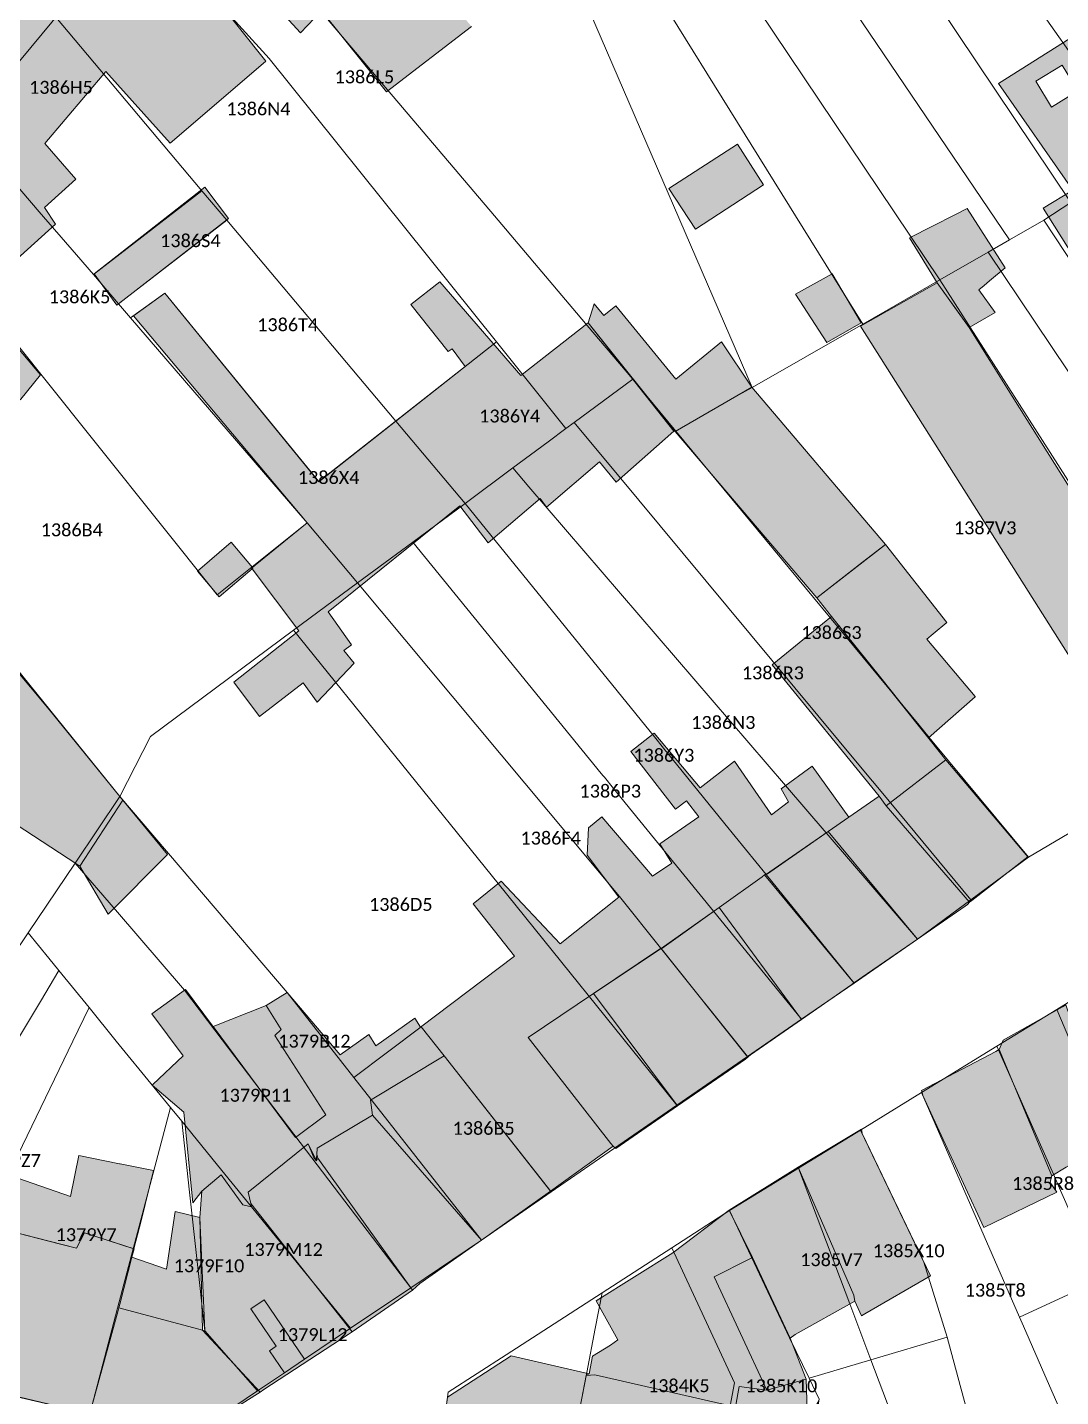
# Model space of a CAD drawing. Header units: metres. Extents: x 113120 to 240396, y 120329 to 242116.
# Drawn here: x 116475.5 to 116539.4, y 121766.1 to 121850.8 of the extents above; entities that cross this region are included whole.
import ezdxf

# ---------------------------------------------------------------- set-up
doc = ezdxf.new("R2010")
doc.units = ezdxf.units.M
doc.header["$LTSCALE"] = 3
for name, color, linetype, lineweight in [('Bpn_CaPa', 78, 'Continuous', 0), ('Bpn_ReBu', 4, 'Continuous', 0), ('Bpt_CaNu', 7, 'Continuous', 0), ('Hachure bâtiment', 11, 'Continuous', 0)]:
    doc.layers.add(name, color=color, linetype=linetype, lineweight=lineweight)
doc.styles.add('Legend', font='')
doc.styles.get('Legend').set_extended_font_data('Calibri')

msp = doc.modelspace()

# ---------------------------------------------------------------- hatches: boundary and pattern name
at = {"layer": 'Hachure bâtiment'}
h = msp.add_hatch(color=256, dxfattribs=at)
h.dxf.hatch_style = 1
h.paths.add_polyline_path([(116497.65, 121861.018), (116495.717, 121859.468), (116502.967, 121850.851), (116497.711, 121846.815), (116493.7, 121851.818), (116492.4, 121850.451), (116486.75, 121856.618), (116485.367, 121854.851), (116490.25, 121848.701), (116490.08, 121848.555), (116484.344, 121843.639), (116480.367, 121848.068), (116476.6, 121843.618), (116478.517, 121841.418), (116476.567, 121839.651), (116477.26, 121838.632), (116474.65, 121836.268), (116469.535, 121842.476), (116471.698, 121844.722), (116477.715, 121851.965), (116477.766, 121852.432), (116482.524, 121857.613), (116482.712, 121857.817), (116485.894, 121862.006), (116486.089, 121862.262), (116486.915, 121863.079), (116489.017, 121860.751), (116487.267, 121859.368), (116490.317, 121855.618), (116494.5, 121858.568), (116492.867, 121860.601), (116495.9, 121863.118)])
h = msp.add_hatch(color=256, dxfattribs=at)
h.dxf.hatch_style = 1
h.paths.add_polyline_path([(116477.766, 121852.432), (116477.715, 121851.965), (116471.698, 121844.722), (116464.836, 121851.446), (116471.084, 121858.544), (116471.469, 121858.566)])
h = msp.add_hatch(color=256, dxfattribs=at)
h.dxf.hatch_style = 1
h.paths.add_polyline_path([(116540.45, 121846.868), (116538.817, 121845.868), (116537.85, 121847.468), (116539.467, 121848.468)], flags=16)
h.paths.add_polyline_path([(116540.143, 121840.721), (116535.533, 121847.333), (116539.946, 121850.103), (116544.004, 121842.939), (116542.089, 121841.695)])
h = msp.add_hatch(color=256, dxfattribs=at)
h.dxf.hatch_style = 1
h.paths.add_polyline_path([(116521.017, 121841.068), (116516.8, 121838.318), (116515.167, 121840.834), (116519.4, 121843.568)])
h = msp.add_hatch(color=256, dxfattribs=at)
h.dxf.hatch_style = 1
h.paths.add_polyline_path([(116542.089, 121841.695), (116543.916, 121838.968), (116540.149, 121836.673), (116538.304, 121839.612), (116540.143, 121840.721)])
h = msp.add_hatch(color=256, dxfattribs=at)
h.dxf.hatch_style = 1
h.paths.add_polyline_path([(116487.95, 121838.968), (116481.05, 121833.618), (116479.633, 121835.544), (116486.475, 121840.91)])
h = msp.add_hatch(color=256, dxfattribs=at)
h.dxf.hatch_style = 1
h.paths.add_polyline_path([(116530.046, 121837.789), (116531.458, 121838.504), (116532.833, 121839.202), (116533.606, 121839.594), (116535.96, 121835.929), (116534.972, 121835.112), (116534.646, 121834.842), (116534.32, 121834.573), (116535.339, 121833.173), (116533.728, 121832.238), (116532.9, 121833.399), (116531.754, 121835.007)])
h = msp.add_hatch(color=256, dxfattribs=at)
h.dxf.hatch_style = 1
h.paths.add_polyline_path([(116467.484, 121832.287), (116470.419, 121836.317), (116476.317, 121829.301), (116475.1, 121827.801), (116474.65, 121827.451), (116474.2, 121827.118), (116473.717, 121826.918), (116473.267, 121826.918), (116472.8, 121827.018), (116472.4, 121827.218), (116472.2, 121827.401), (116472.017, 121827.601), (116471.85, 121827.801), (116469.717, 121830.501), (116469.067, 121830.151)])
h = msp.add_hatch(color=256, dxfattribs=at)
h.dxf.hatch_style = 1
h.paths.add_polyline_path([(116527.042, 121832.518), (116524.925, 121831.309), (116523, 121834.301), (116525.267, 121835.551)])
h = msp.add_hatch(color=256, dxfattribs=at)
h.dxf.hatch_style = 1
h.paths.add_polyline_path([(116501.016, 121835.061), (116506.017, 121829.268), (116510.184, 121832.525), (116515.475, 121825.826), (116511.9, 121822.668), (116510.867, 121823.918), (116507.6, 121821.118), (116507.2, 121821.651), (116504, 121818.918), (116502.25, 121821.201), (116494.1, 121814.651), (116495.55, 121812.618), (116495.067, 121812.268), (116495.717, 121811.468), (116493.417, 121809.068), (116492.55, 121810.251), (116489.85, 121808.168), (116488.267, 121810.301), (116492.3, 121813.468), (116489.404, 121817.311), (116489.375, 121817.349), (116489.42, 121817.386), (116489.594, 121817.53), (116492.8, 121820.151), (116482.067, 121832.951), (116484.017, 121834.351), (116493.517, 121822.701), (116502.567, 121829.818), (116501.767, 121830.918), (116501.517, 121830.751), (116499.217, 121833.651)])
h = msp.add_hatch(color=256, dxfattribs=at)
h.dxf.hatch_style = 1
h.paths.add_polyline_path([(116531.754, 121835.007), (116533.728, 121832.238), (116536.39, 121827.992), (116540.713, 121821.096), (116541.26, 121820.623), (116542.27, 121819.75), (116543.59, 121817.811), (116544.898, 121815.655), (116550.101, 121807.246), (116550.103, 121807.243), (116544.794, 121804.198), (116526.999, 121832.325)])
h = msp.add_hatch(color=256, dxfattribs=at)
h.dxf.hatch_style = 1
h.paths.add_polyline_path([(116515.55, 121825.801), (116510.184, 121832.525), (116510.556, 121833.689), (116511.135, 121832.978), (116511.879, 121833.584), (116515.588, 121829.037), (116518.413, 121831.342), (116520.3, 121828.551)])
h = msp.add_hatch(color=256, dxfattribs=at)
h.dxf.hatch_style = 1
h.paths.add_polyline_path([(116528.55, 121818.818), (116524.3, 121815.518), (116515.55, 121825.801), (116520.3, 121828.551)])
h = msp.add_hatch(color=256, dxfattribs=at)
h.dxf.hatch_style = 1
h.paths.add_polyline_path([(116489.404, 121817.311), (116487.367, 121815.568), (116486.017, 121817.168), (116488.1, 121818.968), (116489.42, 121817.386), (116489.45, 121817.351)], flags=17)
h = msp.add_hatch(color=256, dxfattribs=at)
h.dxf.hatch_style = 1
h.paths.add_polyline_path([(116527.129, 121817.714), (116528.55, 121818.818), (116532.336, 121814), (116531.504, 121813.298), (116531.108, 121812.964), (116534.09, 121809.405), (116534.092, 121809.402), (116534.09, 121809.4), (116531.204, 121806.864), (116528.256, 121810.559), (116525.22, 121814.365), (116524.3, 121815.518)])
h = msp.add_hatch(color=256, dxfattribs=at)
h.dxf.hatch_style = 1
h.paths.add_polyline_path([(116481.417, 121803.001), (116478.75, 121798.918), (116478.569, 121799.037), (116473.2, 121802.551), (116470.717, 121798.301), (116465.55, 121801.501), (116457.967, 121788.318), (116456.347, 121789.213), (116453.017, 121791.051), (116453.021, 121791.057), (116458.8, 121801.068), (116461.067, 121804.201), (116464.6, 121802.151), (116472.097, 121814.219), (116472.117, 121814.251), (116476.85, 121808.601), (116481.229, 121803.231)])
h.paths.add_polyline_path([(116458.09, 121812.093), (116456.35, 121813.051), (116454.117, 121809.868), (116458.267, 121807.501), (116460.457, 121810.725), (116463, 121814.468), (116460.65, 121815.718), (116458.167, 121812.051)], flags=16)
h = msp.add_hatch(color=256, dxfattribs=at)
h.dxf.hatch_style = 1
h.paths.add_polyline_path([(116532.29, 121805.502), (116528.589, 121802.662), (116528.169, 121803.257), (116528.165, 121803.254), (116521.55, 121811.368), (116524.1, 121813.451), (116525.219, 121814.365)])
h = msp.add_hatch(color=256, dxfattribs=at)
h.dxf.hatch_style = 1
h.paths.add_polyline_path([(116514.25, 121807.151), (116517.1, 121803.768), (116519.217, 121805.418), (116521.5, 121802.101), (116522.567, 121802.901), (116522.1, 121803.701), (116524.017, 121805.101), (116526.284, 121801.947), (116525.017, 121801.066), (116521.259, 121798.455), (116521.22, 121798.452), (116521.182, 121798.45), (116521.081, 121798.378), (116520.929, 121798.269), (116518.276, 121796.37), (116514.726, 121793.829), (116514.688, 121793.827), (116514.649, 121793.825), (116510.503, 121791.042), (116506.465, 121788.331), (116511.579, 121781.771), (116511.715, 121781.596), (116507.856, 121778.824), (116501.278, 121787.184), (116496.722, 121784.45), (116496.851, 121783.529), (116493.415, 121781.477), (116493.399, 121781.096), (116493.389, 121780.871), (116493.382, 121780.702), (116492.859, 121781.755), (116489.167, 121778.76), (116489.324, 121778.067), (116489.374, 121777.844), (116488.826, 121777.968), (116487.484, 121779.824), (116486.305, 121778.829), (116485.729, 121778.1), (116485.178, 121783.712), (116483.229, 121785.379), (116483.259, 121785.408), (116485.134, 121787.189), (116483.21, 121789.785), (116485.286, 121791.295), (116492.09, 121782.134), (116493.967, 121783.551), (116490.817, 121788.451), (116491.2, 121788.818), (116490.267, 121790.301), (116491.567, 121791.118), (116494.85, 121787.251), (116496.617, 121788.518), (116497.05, 121787.818), (116499.467, 121789.518), (116499.817, 121788.968), (116505.617, 121793.351), (116503.067, 121796.601), (116504.8, 121798.001), (116508.45, 121794.118), (116512.067, 121797.001), (116510.117, 121799.601), (116510.2, 121801.301), (116511.017, 121801.968), (116514.15, 121798.301), (116515.35, 121799.101), (116514.6, 121800.301), (116517.017, 121801.968), (116516.25, 121802.968), (116515.567, 121802.451), (116512.817, 121806.018)])
h = msp.add_hatch(color=256, dxfattribs=at)
h.dxf.hatch_style = 1
h.paths.add_polyline_path([(116537.344, 121799.491), (116533.894, 121796.803), (116533.747, 121796.689), (116528.589, 121802.662), (116532.29, 121805.502)])
h = msp.add_hatch(color=256, dxfattribs=at)
h.dxf.hatch_style = 1
h.paths.add_polyline_path([(116528.589, 121802.662), (116533.747, 121796.689), (116533.616, 121796.552), (116533.469, 121796.449), (116530.528, 121794.401), (116525.017, 121801.066), (116526.284, 121801.947), (116528.165, 121803.254), (116528.169, 121803.257)])
h = msp.add_hatch(color=256, dxfattribs=at)
h.dxf.hatch_style = 1
h.paths.add_polyline_path([(116481.417, 121803.001), (116484.169, 121799.644), (116480.496, 121795.959), (116478.75, 121798.918)])
h = msp.add_hatch(color=256, dxfattribs=at)
h.dxf.hatch_style = 1
h.paths.add_polyline_path([(116526.754, 121791.812), (116526.601, 121791.703), (116521.081, 121798.378), (116521.22, 121798.452), (116521.404, 121798.579), (116525.017, 121801.066), (116530.528, 121794.401), (116527.108, 121792.063)])
h = msp.add_hatch(color=256, dxfattribs=at)
h.dxf.hatch_style = 1
h.paths.add_polyline_path([(116526.601, 121791.703), (116526.465, 121791.609), (116523.369, 121789.446), (116518.276, 121796.37), (116520.929, 121798.269), (116521.081, 121798.378)])
h = msp.add_hatch(color=256, dxfattribs=at)
h.dxf.hatch_style = 1
h.paths.add_polyline_path([(116523.369, 121789.446), (116520.218, 121787.245), (116520.066, 121787.139), (116519.943, 121787.236), (116514.688, 121793.827), (116518.276, 121796.37)], flags=17)
h = msp.add_hatch(color=256, dxfattribs=at)
h.dxf.hatch_style = 1
h.paths.add_polyline_path([(116520.066, 121787.139), (116519.896, 121786.991), (116515.698, 121784.09), (116510.503, 121791.042), (116514.688, 121793.827), (116519.943, 121787.236)], flags=17)
h = msp.add_hatch(color=256, dxfattribs=at)
h.dxf.hatch_style = 1
h.paths.add_polyline_path([(116515.698, 121784.09), (116511.877, 121781.451), (116511.715, 121781.596), (116511.579, 121781.771), (116506.465, 121788.331), (116510.503, 121791.042)], flags=17)
h = msp.add_hatch(color=256, dxfattribs=at)
h.dxf.hatch_style = 1
h.paths.add_polyline_path([(116490.267, 121790.301), (116491.2, 121788.818), (116490.817, 121788.451), (116493.967, 121783.551), (116492.09, 121782.134), (116486.988, 121789.004)], flags=17)
h = msp.add_hatch(color=256, dxfattribs=at)
h.dxf.hatch_style = 1
h.paths.add_polyline_path([(116541.814, 121784.164), (116541.778, 121784.011), (116542.667, 121781.975), (116542.533, 121781.9), (116539.722, 121780.315), (116538.837, 121779.776), (116535.581, 121787.579), (116535.827, 121788.155), (116539.494, 121790.22), (116539.703, 121790.345)])
h = msp.add_hatch(color=256, dxfattribs=at)
h.dxf.hatch_style = 1
h.paths.add_polyline_path([(116507.856, 121778.824), (116503.575, 121775.799), (116496.851, 121783.529), (116496.722, 121784.45), (116501.278, 121787.184)])
h = msp.add_hatch(color=256, dxfattribs=at)
h.dxf.hatch_style = 1
h.paths.add_polyline_path([(116538.837, 121779.776), (116538.795, 121779.623), (116538.722, 121779.352), (116539.142, 121778.758), (116534.633, 121776.567), (116530.863, 121784.732), (116530.857, 121784.757), (116530.783, 121785.051), (116535.37, 121787.467), (116535.581, 121787.579)])
h = msp.add_hatch(color=256, dxfattribs=at)
h.dxf.hatch_style = 1
h.paths.add_polyline_path([(116503.575, 121775.799), (116499.762, 121773.104), (116499.322, 121772.692), (116493.458, 121780.868), (116493.399, 121781.096), (116493.415, 121781.477), (116496.851, 121783.529)])
h = msp.add_hatch(color=256, dxfattribs=at)
h.dxf.hatch_style = 1
h.paths.add_polyline_path([(116527.115, 121782.397), (116531.326, 121773.595), (116527.282, 121771.236), (116527.065, 121771.109), (116526.661, 121772.026), (116526.614, 121772.243), (116526.605, 121772.397), (116523.147, 121780.307), (116527.063, 121782.657)])
h = msp.add_hatch(color=256, dxfattribs=at)
h.dxf.hatch_style = 1
h.paths.add_polyline_path([(116493.382, 121780.702), (116493.458, 121780.868), (116499.322, 121772.692), (116495.586, 121770.116), (116489.324, 121778.067), (116489.167, 121778.76), (116492.859, 121781.755), (116493.215, 121780.878)])
h = msp.add_hatch(color=256, dxfattribs=at)
h.dxf.hatch_style = 1
h.paths.add_polyline_path([(116483.311, 121780.092), (116482.535, 121776.993), (116482.102, 121775.265), (116479.037, 121776.248), (116478.551, 121775.293), (116477.565, 121775.547), (116472.907, 121776.748), (116473.35, 121778.071), (116473.672, 121779.032), (116473.979, 121779.947), (116478.17, 121778.5), (116478.686, 121781.019), (116481.208, 121780.514), (116481.244, 121780.507)])
h = msp.add_hatch(color=256, dxfattribs=at)
h.dxf.hatch_style = 1
h.paths.add_polyline_path([(116526.605, 121772.397), (116526.614, 121772.243), (116526.661, 121772.026), (116522.96, 121769.947), (116522.669, 121769.739), (116520.328, 121774.717), (116518.898, 121777.655), (116523.147, 121780.307)])
h = msp.add_hatch(color=256, dxfattribs=at)
h.dxf.hatch_style = 1
h.paths.add_polyline_path([(116489.324, 121778.067), (116495.586, 121770.116), (116495.343, 121769.956), (116490.135, 121766.558), (116489.892, 121766.398), (116486.335, 121770.227), (116486.489, 121770.18), (116486.166, 121777.197), (116486.305, 121778.829), (116487.484, 121779.824), (116488.826, 121777.968), (116489.374, 121777.844)])
h = msp.add_hatch(color=256, dxfattribs=at)
h.dxf.hatch_style = 1
h.paths.add_polyline_path([(116481.972, 121774.745), (116484.117, 121773.993), (116484.641, 121777.562), (116486.166, 121777.197), (116486.335, 121770.227), (116481.161, 121771.613), (116481.218, 121771.831)])
h = msp.add_hatch(color=256, dxfattribs=at)
h.dxf.hatch_style = 1
h.paths.add_polyline_path([(116520.328, 121774.717), (116520.086, 121774.589), (116517.967, 121773.527), (116521.224, 121766.523), (116519.513, 121766.734), (116519.275, 121765.484), (116518.947, 121765.558), (116518.727, 121765.607), (116518.545, 121765.649), (116518.325, 121765.699), (116510.588, 121767.461), (116510.05, 121767.43), (116510.241, 121767.518), (116510.446, 121768.613), (116511.565, 121769.295), (116512.01, 121769.63), (116510.668, 121772.035), (116515.411, 121775.004), (116518.898, 121777.655)])
h = msp.add_hatch(color=256, dxfattribs=at)
h.dxf.hatch_style = 1
h.paths.add_polyline_path([(116478.551, 121775.293), (116479.037, 121776.248), (116482.106, 121775.264), (116481.972, 121774.745), (116481.218, 121771.831), (116481.161, 121771.613), (116481.119, 121771.439), (116479.493, 121765.528), (116479.365, 121765.057), (116470.345, 121767.203), (116470.159, 121767.188), (116472.019, 121774.941), (116472.07, 121775.154), (116472.297, 121775.244), (116472.14, 121775.288), (116472.291, 121775.576), (116472.907, 121776.748)])
h = msp.add_hatch(color=256, dxfattribs=at)
h.dxf.hatch_style = 1
h.paths.add_polyline_path([(116522.669, 121769.739), (116523.657, 121767.203), (116521.224, 121766.523), (116517.967, 121773.527), (116520.086, 121774.589), (116520.328, 121774.717)])
h = msp.add_hatch(color=256, dxfattribs=at)
h.dxf.hatch_style = 1
h.paths.add_polyline_path([(116486.335, 121770.227), (116489.892, 121766.398), (116489.574, 121766.182), (116486.22, 121764.057), (116479.493, 121765.528), (116481.119, 121771.439), (116481.161, 121771.613)])
h = msp.add_hatch(color=256, dxfattribs=at)
h.dxf.hatch_style = 1
h.paths.add_polyline_path([(116510.241, 121767.518), (116510.05, 121767.43), (116508.538, 121759.575), (116501.743, 121760.8), (116500.933, 121762.038), (116501.475, 121766.089), (116505.424, 121768.635)])
h = msp.add_hatch(color=256, dxfattribs=at)
h.dxf.hatch_style = 1
h.paths.add_polyline_path([(116518.325, 121765.699), (116518.545, 121765.649), (116517.028, 121757.539), (116509.034, 121759.486), (116508.538, 121759.575), (116510.05, 121767.43), (116510.588, 121767.461)])
h = msp.add_hatch(color=256, dxfattribs=at)
h.dxf.hatch_style = 1
h.paths.add_polyline_path([(116523.725, 121764.656), (116524.429, 121765.856), (116522.834, 121756.708), (116522.597, 121756.768), (116517.652, 121757.351), (116517.259, 121757.483), (116517.028, 121757.539), (116518.545, 121765.649), (116518.727, 121765.607), (116518.947, 121765.558), (116519.275, 121765.484), (116519.513, 121766.734), (116521.224, 121766.523), (116523.657, 121767.203)])

# ---------------------------------------------------------------- linework, layer by layer
at = {"layer": 'Bpn_CaPa'}
for points in [[(116547.253, 121844.782), (116544.424, 121842.906), (116521.195, 121875.833), (116519.9, 121877.667), (116516.632, 121882.021), (116509.588, 121891.408), (116513.875, 121894.757), (116519.943, 121886.833), (116528.504, 121876.606), (116552.326, 121848.146), (116547.253, 121844.782)], [(116544.424, 121842.906), (116541.411, 121840.908), (116540.003, 121839.974), (116517.862, 121873.03), (116516.688, 121874.783), (116515.275, 121876.894), (116513.363, 121879.747), (116506.078, 121888.685), (116509.588, 121891.408), (116516.632, 121882.021), (116519.9, 121877.667), (116521.195, 121875.833), (116544.424, 121842.906)], [(116502.738, 121886.094), (116506.078, 121888.685), (116513.363, 121879.747), (116515.275, 121876.894), (116516.688, 121874.783), (116517.862, 121873.03), (116540.003, 121839.974), (116538.333, 121838.867), (116536.219, 121837.655), (116512.818, 121872.251), (116510.764, 121875.288), (116509.379, 121877.335), (116502.738, 121886.094)], [(116527.147, 121832.451), (116507.023, 121864.866), (116500.82, 121874.855), (116493.915, 121882.463), (116497.576, 121885.858), (116499.44, 121883.547), (116506.003, 121874.673), (116510.417, 121867.217), (116531.917, 121835.187), (116527.147, 121832.451)], [(116502.738, 121886.094), (116509.379, 121877.335), (116510.764, 121875.288), (116512.818, 121872.251), (116536.219, 121837.655), (116534.907, 121836.902), (116531.917, 121835.187), (116510.417, 121867.217), (116506.003, 121874.673), (116499.44, 121883.547), (116502.738, 121886.094)], [(116527.147, 121832.451), (116520.315, 121828.533), (116508.539, 121855.774), (116505.439, 121861.188), (116504.2, 121863.35), (116491.142, 121879.957), (116493.915, 121882.463), (116500.82, 121874.855), (116507.023, 121864.866), (116527.147, 121832.451)], [(116515.593, 121825.825), (116515.498, 121825.939), (116512.932, 121829.041), (116510.465, 121831.954), (116504.387, 121839.131), (116490.815, 121855.155), (116497.588, 121860.967), (116496.215, 121862.394), (116492.341, 121866.422), (116485.217, 121874.25), (116487.302, 121876.262), (116491.142, 121879.957), (116504.2, 121863.35), (116505.439, 121861.188), (116508.539, 121855.774), (116520.315, 121828.533), (116519.496, 121828.063), (116515.593, 121825.825)], [(116509.308, 121826.356), (116508.801, 121825.987), (116504.51, 121831.345), (116490.462, 121848.881), (116482.933, 121857.163), (116476.065, 121864.73), (116479.754, 121868.981), (116486.301, 121860.484), (116487.314, 121859.289), (116490.384, 121855.664), (116490.815, 121855.155), (116504.387, 121839.131), (116510.465, 121831.954), (116512.932, 121829.041), (116509.308, 121826.356)], [(116498.285, 121826.45), (116487.833, 121838.876), (116486.302, 121840.697), (116477.273, 121851.431), (116471.109, 121858.119), (116476.065, 121864.73), (116482.933, 121857.163), (116490.462, 121848.881), (116504.51, 121831.345), (116498.285, 121826.45)], [(116464.932, 121851.576), (116470.764, 121858.447), (116471.109, 121858.119), (116477.273, 121851.431), (116486.302, 121840.697), (116479.589, 121835.508), (116478.546, 121836.721), (116476.25, 121839.392), (116471.68, 121844.702), (116464.932, 121851.576)], [(116481.15, 121833.694), (116481.896, 121832.827), (116492.8, 121820.15), (116489.3, 121817.35), (116487.248, 121815.709), (116476.35, 121829.34), (116470.588, 121836.548), (116468.575, 121839.066), (116467.317, 121840.127), (116460.867, 121845.624), (116464.932, 121851.576), (116471.68, 121844.702), (116476.25, 121839.392), (116478.546, 121836.721), (116479.589, 121835.508), (116481.15, 121833.694)], [(116492.8, 121820.15), (116495.917, 121816.434), (116491.97, 121813.509), (116483.117, 121806.95), (116481.233, 121803.233), (116472.195, 121814.375), (116469.483, 121817.717), (116471.397, 121820.796), (116472.115, 121821.949), (116468.549, 121826.04), (116465.322, 121829.744), (116463.573, 121831.75), (116463.258, 121832.112), (116456.758, 121839.571), (116460.867, 121845.624), (116467.317, 121840.127), (116468.575, 121839.066), (116470.588, 121836.548), (116476.35, 121829.34), (116487.248, 121815.709), (116489.3, 121817.35), (116492.8, 121820.15)], [(116481.15, 121833.694), (116479.589, 121835.508), (116486.302, 121840.697), (116487.833, 121838.876), (116481.15, 121833.694)], [(116560.911, 121813.401), (116556.779, 121810.941), (116549.028, 121822.677), (116546.973, 121825.788), (116538.333, 121838.867), (116540.003, 121839.974), (116541.411, 121840.908), (116547.877, 121831.787), (116552.726, 121824.946), (116560.911, 121813.401)], [(116481.15, 121833.694), (116487.833, 121838.876), (116498.285, 121826.45), (116493.517, 121822.7), (116484.017, 121834.35), (116481.896, 121832.827), (116481.15, 121833.694)], [(116556.779, 121810.941), (116553.567, 121809.027), (116548.052, 121817.266), (116545.668, 121820.827), (116534.907, 121836.902), (116536.219, 121837.655), (116538.333, 121838.867), (116546.973, 121825.788), (116549.028, 121822.677), (116556.779, 121810.941)], [(116553.567, 121809.027), (116549.973, 121806.906), (116544.623, 121815.285), (116542.966, 121817.914), (116541.707, 121819.835), (116541.111, 121820.787), (116531.917, 121835.187), (116534.907, 121836.902), (116545.668, 121820.827), (116548.052, 121817.266), (116553.567, 121809.027)], [(116515.593, 121825.825), (116519.496, 121828.063), (116520.315, 121828.533), (116527.147, 121832.451), (116531.917, 121835.187), (116541.111, 121820.787), (116541.707, 121819.835), (116542.966, 121817.914), (116544.623, 121815.285), (116549.973, 121806.906), (116545.281, 121804.135), (116537.383, 121799.48), (116531.448, 121806.655), (116530.628, 121807.647), (116515.593, 121825.825)], [(116492.8, 121820.15), (116481.896, 121832.827), (116484.017, 121834.35), (116493.517, 121822.7), (116498.285, 121826.45), (116502.565, 121821.36), (116499.331, 121818.963), (116495.917, 121816.434), (116492.8, 121820.15)], [(116505.516, 121823.546), (116502.565, 121821.36), (116498.285, 121826.45), (116504.51, 121831.345), (116508.801, 121825.987), (116507.699, 121825.163), (116505.516, 121823.546)], [(116509.308, 121826.356), (116512.932, 121829.041), (116515.498, 121825.939), (116515.593, 121825.825), (116530.628, 121807.647), (116531.448, 121806.655), (116537.383, 121799.48), (116533.834, 121796.849), (116528.384, 121803.406), (116527.106, 121804.944), (116511.882, 121823.259), (116511.14, 121824.151), (116509.308, 121826.356)], [(116509.308, 121826.356), (116511.14, 121824.151), (116511.882, 121823.259), (116527.106, 121804.944), (116528.384, 121803.406), (116533.834, 121796.849), (116530.529, 121794.4), (116524.887, 121800.975), (116522.375, 121803.901), (116506.517, 121822.38), (116505.516, 121823.546), (116507.699, 121825.163), (116508.801, 121825.987), (116509.308, 121826.356)], [(116530.529, 121794.4), (116526.608, 121791.694), (116521.176, 121798.396), (116518.623, 121801.546), (116515.022, 121805.989), (116514.985, 121806.035), (116514.832, 121806.223), (116514.267, 121806.921), (116504.158, 121819.394), (116502.565, 121821.36), (116505.516, 121823.546), (116506.517, 121822.38), (116522.375, 121803.901), (116524.887, 121800.975), (116530.529, 121794.4)], [(116523.363, 121789.454), (116517.922, 121796.135), (116515.452, 121799.168), (116511.743, 121803.722), (116511.177, 121804.417), (116511.097, 121804.515), (116510.985, 121804.652), (116499.331, 121818.963), (116502.565, 121821.36), (116504.158, 121819.394), (116514.267, 121806.921), (116514.832, 121806.223), (116514.985, 121806.035), (116515.022, 121805.989), (116518.623, 121801.546), (116521.176, 121798.396), (116526.608, 121791.694), (116523.363, 121789.454)], [(116520.015, 121787.144), (116514.652, 121793.863), (116512.116, 121797.039), (116495.917, 121816.434), (116499.331, 121818.963), (116510.985, 121804.652), (116511.097, 121804.515), (116511.177, 121804.417), (116511.743, 121803.722), (116515.452, 121799.168), (116517.922, 121796.135), (116523.363, 121789.454), (116520.015, 121787.144)], [(116520.015, 121787.144), (116515.661, 121784.139), (116507.94, 121793.711), (116504.607, 121797.844), (116491.97, 121813.509), (116495.917, 121816.434), (116512.116, 121797.039), (116514.652, 121793.863), (116520.015, 121787.144)], [(116507.892, 121778.777), (116501.278, 121787.183), (116499.853, 121788.994), (116495.695, 121785.852), (116491.567, 121791.117), (116481.233, 121803.233), (116483.117, 121806.95), (116491.97, 121813.509), (116504.607, 121797.844), (116507.94, 121793.711), (116515.661, 121784.139), (116507.892, 121778.777)], [(116499.209, 121772.851), (116492.774, 121781.314), (116487.557, 121788.174), (116485.217, 121791.25), (116480.949, 121796.214), (116478.46, 121799.107), (116481.233, 121803.233), (116491.567, 121791.117), (116495.695, 121785.852), (116496.978, 121784.215), (116503.576, 121775.798), (116499.209, 121772.851)], [(116477.461, 121792.459), (116476.837, 121793.223), (116475.559, 121794.791), (116478.46, 121799.107), (116480.949, 121796.214), (116485.217, 121791.25), (116487.557, 121788.174), (116492.774, 121781.314), (116499.209, 121772.851), (116495.491, 121770.342), (116487.53, 121780.108), (116485.056, 121783.142), (116484.355, 121784.002), (116483.328, 121785.262), (116481.007, 121788.108), (116479.326, 121790.17), (116477.461, 121792.459)], [(116475.559, 121794.791), (116476.837, 121793.223), (116477.461, 121792.459), (116476.327, 121790.551), (116471.128, 121781.91), (116467.868, 121776.491), (116465.879, 121768.2), (116460.234, 121769.515), (116462.238, 121776.91), (116464.031, 121776.626), (116466.089, 121780.194), (116468.15, 121783.767), (116474.55, 121793.289), (116475.559, 121794.791)], [(116553.076, 121773.193), (116551.403, 121772.505), (116547.311, 121770.82), (116546.717, 121772.217), (116545.408, 121775.299), (116542.59, 121781.931), (116539.138, 121790.058), (116544.294, 121793.231), (116548.28, 121785.678), (116549.122, 121784.085), (116552.743, 121777.213), (116554.55, 121773.8), (116553.076, 121773.193)], [(116470.163, 121767.201), (116465.879, 121768.2), (116467.868, 121776.491), (116471.128, 121781.91), (116476.327, 121790.551), (116477.461, 121792.459), (116479.326, 121790.17), (116478.326, 121788.099), (116474.361, 121779.893), (116472.848, 121776.763), (116472.07, 121775.153), (116470.163, 121767.201)], [(116479.365, 121765.056), (116470.163, 121767.201), (116472.07, 121775.153), (116472.848, 121776.763), (116474.361, 121779.893), (116478.326, 121788.099), (116479.326, 121790.17), (116481.007, 121788.108), (116483.328, 121785.262), (116484.355, 121784.002), (116483.285, 121779.939), (116481.087, 121771.594), (116479.365, 121765.056)], [(116543.165, 121771.13), (116541.967, 121773.396), (116540.9, 121775.415), (116539.375, 121778.87), (116538.939, 121779.873), (116535.441, 121787.784), (116539.138, 121790.058), (116542.59, 121781.931), (116545.408, 121775.299), (116546.717, 121772.217), (116543.165, 121771.13)], [(116507.892, 121778.777), (116503.576, 121775.798), (116496.978, 121784.215), (116495.695, 121785.852), (116499.853, 121788.994), (116501.278, 121787.183), (116507.892, 121778.777)], [(116541.967, 121773.396), (116536.836, 121771.037), (116530.779, 121784.914), (116535.441, 121787.784), (116538.939, 121779.873), (116539.375, 121778.87), (116540.9, 121775.415), (116541.967, 121773.396)], [(116527.018, 121782.6), (116530.779, 121784.914), (116536.836, 121771.037), (116537.08, 121770.478), (116538.548, 121767.116), (116539.885, 121764.051), (116539.789, 121763.561), (116539.053, 121763.705), (116537.234, 121753.8), (116532.37, 121754.757), (116533.916, 121764.062), (116533.034, 121767.332), (116532.361, 121769.801), (116530.926, 121774.432), (116527.018, 121782.6)], [(116479.365, 121765.056), (116481.087, 121771.594), (116483.285, 121779.939), (116484.355, 121784.002), (116485.056, 121783.142), (116485.54, 121778.765), (116485.994, 121774.658), (116486.489, 121770.179), (116489.745, 121766.463), (116485.531, 121763.619), (116479.365, 121765.056)], [(116485.056, 121783.142), (116487.53, 121780.108), (116495.491, 121770.342), (116492.646, 121768.421), (116490.156, 121772.11), (116489.327, 121771.55), (116490.894, 121769.229), (116490.479, 121768.95), (116491.402, 121767.582), (116489.745, 121766.463), (116486.489, 121770.179), (116485.994, 121774.658), (116485.54, 121778.765), (116485.056, 121783.142)], [(116527.018, 121782.6), (116530.926, 121774.432), (116532.361, 121769.801), (116527.648, 121768.392), (116526.343, 121771.851), (116523.177, 121780.237), (116527.018, 121782.6)], [(116523.828, 121767.25), (116522.626, 121769.759), (116518.915, 121777.62), (116523.177, 121780.237), (116526.343, 121771.851), (116527.648, 121768.392), (116523.828, 121767.25)], [(116515.35, 121775.316), (116518.915, 121777.62), (116522.626, 121769.759), (116523.828, 121767.25), (116524.445, 121765.948), (116522.87, 121756.626), (116517.444, 121757.694), (116518.957, 121765.555), (116519.23, 121766.974), (116515.35, 121775.316)], [(116515.35, 121775.316), (116519.23, 121766.974), (116518.957, 121765.555), (116517.444, 121757.694), (116508.515, 121759.451), (116510.087, 121767.612), (116510.608, 121770.327), (116511.033, 121772.533), (116515.35, 121775.316)], [(116544.208, 121769.155), (116544.064, 121769.089), (116543.438, 121768.802), (116543.483, 121768.699), (116543.409, 121768.138), (116543.323, 121768.144), (116543.108, 121766.675), (116544.265, 121766.458), (116543.394, 121763.064), (116543.342, 121762.861), (116541.201, 121753.019), (116537.234, 121753.8), (116539.053, 121763.705), (116539.789, 121763.561), (116539.885, 121764.051), (116538.548, 121767.116), (116537.08, 121770.478), (116536.836, 121771.037), (116541.967, 121773.396), (116543.165, 121771.13), (116544.208, 121769.155)], [(116492.646, 121768.421), (116491.402, 121767.582), (116490.479, 121768.95), (116490.894, 121769.229), (116489.327, 121771.55), (116490.156, 121772.11), (116492.646, 121768.421)], [(116511.033, 121772.533), (116510.608, 121770.327), (116510.087, 121767.612), (116508.515, 121759.451), (116500.791, 121760.971), (116501.517, 121766.397), (116505.102, 121768.708), (116511.033, 121772.533)], [(116527.456, 121755.724), (116528.902, 121765.071), (116527.648, 121768.392), (116532.361, 121769.801), (116533.034, 121767.332), (116533.916, 121764.062), (116532.37, 121754.757), (116527.456, 121755.724)], [(116527.456, 121755.724), (116522.87, 121756.626), (116524.445, 121765.948), (116523.828, 121767.25), (116527.648, 121768.392), (116528.902, 121765.071), (116527.456, 121755.724)]]:
    msp.add_lwpolyline(points, close=True, dxfattribs=at)
msp.add_lwpolyline([(116472.195, 121814.375), (116481.233, 121803.233), (116478.46, 121799.107), (116475.559, 121794.791), (116474.55, 121793.289)], dxfattribs=at)
at = {"layer": 'Bpn_ReBu'}
for points in [[(116477.766, 121852.432), (116477.715, 121851.965), (116471.698, 121844.722), (116464.836, 121851.446), (116471.084, 121858.544), (116471.469, 121858.566), (116477.766, 121852.432)], [(116540.143, 121840.721), (116535.533, 121847.333), (116539.946, 121850.103), (116544.004, 121842.939), (116542.089, 121841.695), (116540.143, 121840.721)], [(116540.45, 121846.868), (116538.817, 121845.868), (116537.85, 121847.468), (116539.467, 121848.468), (116540.45, 121846.868)], [(116521.017, 121841.068), (116516.8, 121838.318), (116515.167, 121840.834), (116519.4, 121843.568), (116521.017, 121841.068)], [(116542.089, 121841.695), (116543.916, 121838.968), (116540.149, 121836.673), (116538.304, 121839.612), (116540.143, 121840.721), (116542.089, 121841.695)], [(116487.95, 121838.968), (116481.05, 121833.618), (116479.633, 121835.544), (116486.475, 121840.91), (116487.95, 121838.968)], [(116530.046, 121837.789), (116531.458, 121838.504), (116532.833, 121839.202), (116533.606, 121839.594), (116535.96, 121835.929), (116534.972, 121835.112), (116534.646, 121834.842), (116534.32, 121834.573), (116535.339, 121833.173), (116533.728, 121832.238), (116532.9, 121833.399), (116531.754, 121835.007), (116530.046, 121837.789)], [(116467.484, 121832.287), (116470.419, 121836.317), (116476.317, 121829.301), (116475.1, 121827.801), (116474.65, 121827.451), (116474.2, 121827.118), (116473.717, 121826.918), (116473.267, 121826.918), (116472.8, 121827.018), (116472.4, 121827.218), (116472.2, 121827.401), (116472.017, 121827.601), (116471.85, 121827.801), (116469.717, 121830.501), (116469.067, 121830.151), (116467.484, 121832.287)], [(116527.042, 121832.518), (116524.925, 121831.309), (116523, 121834.301), (116525.267, 121835.551), (116527.042, 121832.518)], [(116501.016, 121835.061), (116506.017, 121829.268), (116510.184, 121832.525), (116515.475, 121825.826), (116511.9, 121822.668), (116510.867, 121823.918), (116507.6, 121821.118), (116507.2, 121821.651), (116504, 121818.918), (116502.25, 121821.201), (116494.1, 121814.651), (116495.55, 121812.618), (116495.067, 121812.268), (116495.717, 121811.468), (116493.417, 121809.068), (116492.55, 121810.251), (116489.85, 121808.168), (116488.267, 121810.301), (116492.3, 121813.468), (116489.404, 121817.311), (116489.375, 121817.349), (116489.42, 121817.386), (116489.594, 121817.53), (116492.8, 121820.151), (116482.067, 121832.951), (116484.017, 121834.351), (116493.517, 121822.701), (116502.567, 121829.818), (116501.767, 121830.918), (116501.517, 121830.751), (116499.217, 121833.651), (116501.016, 121835.061)], [(116531.754, 121835.007), (116533.728, 121832.238), (116536.39, 121827.992), (116540.713, 121821.096), (116541.26, 121820.623), (116542.27, 121819.75), (116543.59, 121817.811), (116544.898, 121815.655), (116550.101, 121807.246), (116550.103, 121807.243), (116544.794, 121804.198), (116526.999, 121832.325), (116531.754, 121835.007)], [(116515.55, 121825.801), (116510.184, 121832.525), (116510.556, 121833.689), (116511.135, 121832.978), (116511.879, 121833.584), (116515.588, 121829.037), (116518.413, 121831.342), (116520.3, 121828.551), (116515.55, 121825.801)], [(116528.55, 121818.818), (116524.3, 121815.518), (116515.55, 121825.801), (116520.3, 121828.551), (116528.55, 121818.818)], [(116489.404, 121817.311), (116487.367, 121815.568), (116486.017, 121817.168), (116488.1, 121818.968), (116489.42, 121817.386), (116489.45, 121817.351), (116489.404, 121817.311)], [(116527.129, 121817.714), (116528.55, 121818.818), (116532.336, 121814), (116531.504, 121813.298), (116531.108, 121812.964), (116534.09, 121809.405), (116534.092, 121809.402), (116534.09, 121809.4), (116531.204, 121806.864), (116528.256, 121810.559), (116525.22, 121814.365), (116524.3, 121815.518), (116527.129, 121817.714)], [(116481.417, 121803.001), (116478.75, 121798.918), (116478.569, 121799.037), (116473.2, 121802.551), (116470.717, 121798.301), (116465.55, 121801.501), (116457.967, 121788.318), (116456.347, 121789.213), (116453.017, 121791.051), (116453.021, 121791.057), (116458.8, 121801.068), (116461.067, 121804.201), (116464.6, 121802.151), (116472.097, 121814.219), (116472.117, 121814.251), (116476.85, 121808.601), (116481.229, 121803.231), (116481.417, 121803.001)], [(116532.29, 121805.502), (116528.589, 121802.662), (116528.169, 121803.257), (116528.165, 121803.254), (116521.55, 121811.368), (116524.1, 121813.451), (116525.219, 121814.365), (116532.29, 121805.502)], [(116514.25, 121807.151), (116517.1, 121803.768), (116519.217, 121805.418), (116521.5, 121802.101), (116522.567, 121802.901), (116522.1, 121803.701), (116524.017, 121805.101), (116526.284, 121801.947), (116525.017, 121801.066), (116521.259, 121798.455), (116521.22, 121798.452), (116521.182, 121798.45), (116521.081, 121798.378), (116520.929, 121798.269), (116518.276, 121796.37), (116514.726, 121793.829), (116514.688, 121793.827), (116514.649, 121793.825), (116510.503, 121791.042), (116506.465, 121788.331), (116511.579, 121781.771), (116511.715, 121781.596), (116507.856, 121778.824), (116501.278, 121787.184), (116496.722, 121784.45), (116496.851, 121783.529), (116493.415, 121781.477), (116493.399, 121781.096), (116493.389, 121780.871), (116493.382, 121780.702), (116492.859, 121781.755), (116489.167, 121778.76), (116489.324, 121778.067), (116489.374, 121777.844), (116488.826, 121777.968), (116487.484, 121779.824), (116486.305, 121778.829), (116485.729, 121778.1), (116485.178, 121783.712), (116483.229, 121785.379), (116483.259, 121785.408), (116485.134, 121787.189), (116483.21, 121789.785), (116485.286, 121791.295), (116492.09, 121782.134), (116493.967, 121783.551), (116490.817, 121788.451), (116491.2, 121788.818), (116490.267, 121790.301), (116491.567, 121791.118), (116494.85, 121787.251), (116496.617, 121788.518), (116497.05, 121787.818), (116499.467, 121789.518), (116499.817, 121788.968), (116505.617, 121793.351), (116503.067, 121796.601), (116504.8, 121798.001), (116508.45, 121794.118), (116512.067, 121797.001), (116510.117, 121799.601), (116510.2, 121801.301), (116511.017, 121801.968), (116514.15, 121798.301), (116515.35, 121799.101), (116514.6, 121800.301), (116517.017, 121801.968), (116516.25, 121802.968), (116515.567, 121802.451), (116512.817, 121806.018), (116514.25, 121807.151)], [(116537.344, 121799.491), (116533.894, 121796.803), (116533.747, 121796.689), (116528.589, 121802.662), (116532.29, 121805.502), (116537.344, 121799.491)], [(116528.589, 121802.662), (116533.747, 121796.689), (116533.616, 121796.552), (116533.469, 121796.449), (116530.528, 121794.401), (116525.017, 121801.066), (116526.284, 121801.947), (116528.165, 121803.254), (116528.169, 121803.257), (116528.589, 121802.662)], [(116481.417, 121803.001), (116484.169, 121799.644), (116480.496, 121795.959), (116478.75, 121798.918), (116481.417, 121803.001)], [(116526.754, 121791.812), (116526.601, 121791.703), (116521.081, 121798.378), (116521.22, 121798.452), (116521.404, 121798.579), (116525.017, 121801.066), (116530.528, 121794.401), (116527.108, 121792.063), (116526.754, 121791.812)], [(116526.601, 121791.703), (116526.465, 121791.609), (116523.369, 121789.446), (116518.276, 121796.37), (116520.929, 121798.269), (116521.081, 121798.378), (116526.601, 121791.703)], [(116523.369, 121789.446), (116520.218, 121787.245), (116520.066, 121787.139), (116519.943, 121787.236), (116514.688, 121793.827), (116518.276, 121796.37), (116523.369, 121789.446)], [(116520.066, 121787.139), (116519.896, 121786.991), (116515.698, 121784.09), (116510.503, 121791.042), (116514.688, 121793.827), (116519.943, 121787.236), (116520.066, 121787.139)], [(116515.698, 121784.09), (116511.877, 121781.451), (116511.715, 121781.596), (116511.579, 121781.771), (116506.465, 121788.331), (116510.503, 121791.042), (116515.698, 121784.09)], [(116490.267, 121790.301), (116491.2, 121788.818), (116490.817, 121788.451), (116493.967, 121783.551), (116492.09, 121782.134), (116486.988, 121789.004), (116490.267, 121790.301)], [(116541.814, 121784.164), (116541.778, 121784.011), (116542.667, 121781.975), (116542.533, 121781.9), (116539.722, 121780.315), (116538.837, 121779.776), (116535.581, 121787.579), (116535.827, 121788.155), (116539.494, 121790.22), (116539.703, 121790.345), (116541.814, 121784.164)], [(116507.856, 121778.824), (116503.575, 121775.799), (116496.851, 121783.529), (116496.722, 121784.45), (116501.278, 121787.184), (116507.856, 121778.824)], [(116538.837, 121779.776), (116538.795, 121779.623), (116538.722, 121779.352), (116539.142, 121778.758), (116534.633, 121776.567), (116530.863, 121784.732), (116530.857, 121784.757), (116530.783, 121785.051), (116535.37, 121787.467), (116535.581, 121787.579), (116538.837, 121779.776)], [(116503.575, 121775.799), (116499.762, 121773.104), (116499.322, 121772.692), (116493.458, 121780.868), (116493.399, 121781.096), (116493.415, 121781.477), (116496.851, 121783.529), (116503.575, 121775.799)], [(116527.115, 121782.397), (116531.326, 121773.595), (116527.282, 121771.236), (116527.065, 121771.109), (116526.661, 121772.026), (116526.614, 121772.243), (116526.605, 121772.397), (116523.147, 121780.307), (116527.063, 121782.657), (116527.115, 121782.397)], [(116493.382, 121780.702), (116493.458, 121780.868), (116499.322, 121772.692), (116495.586, 121770.116), (116489.324, 121778.067), (116489.167, 121778.76), (116492.859, 121781.755), (116493.215, 121780.878), (116493.382, 121780.702)], [(116483.311, 121780.092), (116482.535, 121776.993), (116482.102, 121775.265), (116479.037, 121776.248), (116478.551, 121775.293), (116477.565, 121775.547), (116472.907, 121776.748), (116473.35, 121778.071), (116473.672, 121779.032), (116473.979, 121779.947), (116478.17, 121778.5), (116478.686, 121781.019), (116481.208, 121780.514), (116481.244, 121780.507), (116483.311, 121780.092)], [(116526.605, 121772.397), (116526.614, 121772.243), (116526.661, 121772.026), (116522.96, 121769.947), (116522.669, 121769.739), (116520.328, 121774.717), (116518.898, 121777.655), (116523.147, 121780.307), (116526.605, 121772.397)], [(116489.324, 121778.067), (116495.586, 121770.116), (116495.343, 121769.956), (116490.135, 121766.558), (116489.892, 121766.398), (116486.335, 121770.227), (116486.489, 121770.18), (116486.166, 121777.197), (116486.305, 121778.829), (116487.484, 121779.824), (116488.826, 121777.968), (116489.374, 121777.844), (116489.324, 121778.067)], [(116481.972, 121774.745), (116484.117, 121773.993), (116484.641, 121777.562), (116486.166, 121777.197), (116486.335, 121770.227), (116481.161, 121771.613), (116481.218, 121771.831), (116481.972, 121774.745)], [(116520.328, 121774.717), (116520.086, 121774.589), (116517.967, 121773.527), (116521.224, 121766.523), (116519.513, 121766.734), (116519.275, 121765.484), (116518.947, 121765.558), (116518.727, 121765.607), (116518.545, 121765.649), (116518.325, 121765.699), (116510.588, 121767.461), (116510.05, 121767.43), (116510.241, 121767.518), (116510.446, 121768.613), (116511.565, 121769.295), (116512.01, 121769.63), (116510.668, 121772.035), (116515.411, 121775.004), (116518.898, 121777.655), (116520.328, 121774.717)], [(116478.551, 121775.293), (116479.037, 121776.248), (116482.106, 121775.264), (116481.972, 121774.745), (116481.218, 121771.831), (116481.161, 121771.613), (116481.119, 121771.439), (116479.493, 121765.528), (116479.365, 121765.057), (116470.345, 121767.203), (116470.159, 121767.188), (116472.019, 121774.941), (116472.07, 121775.154), (116472.297, 121775.244), (116472.14, 121775.288), (116472.291, 121775.576), (116472.907, 121776.748), (116478.551, 121775.293)], [(116522.669, 121769.739), (116523.657, 121767.203), (116521.224, 121766.523), (116517.967, 121773.527), (116520.086, 121774.589), (116520.328, 121774.717), (116522.669, 121769.739)], [(116486.335, 121770.227), (116489.892, 121766.398), (116489.574, 121766.182), (116486.22, 121764.057), (116479.493, 121765.528), (116481.119, 121771.439), (116481.161, 121771.613), (116486.335, 121770.227)], [(116510.241, 121767.518), (116510.05, 121767.43), (116508.538, 121759.575), (116501.743, 121760.8), (116500.933, 121762.038), (116501.475, 121766.089), (116505.424, 121768.635), (116510.241, 121767.518)], [(116518.325, 121765.699), (116518.545, 121765.649), (116517.028, 121757.539), (116509.034, 121759.486), (116508.538, 121759.575), (116510.05, 121767.43), (116510.588, 121767.461), (116518.325, 121765.699)], [(116523.725, 121764.656), (116524.429, 121765.856), (116522.834, 121756.708), (116522.597, 121756.768), (116517.652, 121757.351), (116517.259, 121757.483), (116517.028, 121757.539), (116518.545, 121765.649), (116518.727, 121765.607), (116518.947, 121765.558), (116519.275, 121765.484), (116519.513, 121766.734), (116521.224, 121766.523), (116523.657, 121767.203), (116523.725, 121764.656)]]:
    msp.add_lwpolyline(points, close=True, dxfattribs=at)
for points in [[(116502.967, 121850.851), (116497.711, 121846.815), (116493.7, 121851.818), (116492.4, 121850.451), (116486.75, 121856.618)], [(116485.367, 121854.851), (116490.25, 121848.701), (116490.08, 121848.555), (116484.344, 121843.639), (116480.367, 121848.068), (116476.6, 121843.618), (116478.517, 121841.418), (116476.567, 121839.651), (116477.26, 121838.632), (116474.65, 121836.268), (116469.535, 121842.476), (116471.698, 121844.722), (116477.715, 121851.965)]]:
    msp.add_lwpolyline(points, dxfattribs=at)

# ---------------------------------------------------------------- texts
at = {"layer": 'Bpt_CaNu', "char_height": 0.8, "attachment_point": 7, "style": 'Legend'}
for s, insert in [('1386L5', (116494.499, 121847.324)), ('1386H5', (116475.617, 121846.678)), ('1386N4', (116487.809, 121845.352)), ('1386S4', (116483.719, 121837.195)), ('1386K5', (116476.834, 121833.724)), ('1386T4', (116489.718, 121831.998)), ('1386Y4', (116503.438, 121826.352)), ('1386X4', (116492.23, 121822.546)), ('1386B4', (116476.336, 121819.314)), ('1387V3', (116532.783, 121819.435)), ('1386S3', (116523.346, 121812.959)), ('1386R3', (116519.675, 121810.466)), ('1386N3', (116516.547, 121807.4)), ('1386Y3', (116512.969, 121805.369)), ('1386P3', (116509.64, 121803.155)), ('1386F4', (116505.992, 121800.248)), ('1386D5', (116496.629, 121796.144)), ('1379B12', (116491.018, 121787.692)), ('1379P11', (116487.384, 121784.343)), ('1386B5', (116501.794, 121782.3)), ('1379Z7', (116472.603, 121780.307)), ('1385R8', (116536.373, 121778.887)), ('1379Y7', (116477.259, 121775.721)), ('1379M12', (116488.917, 121774.802)), ('1385X10', (116527.769, 121774.728)), ('1379F10', (116484.556, 121773.8)), ('1385V7', (116523.282, 121774.175)), ('1385T8', (116533.451, 121772.289)), ('1379L12', (116490.987, 121769.539)), ('1384K5', (116513.873, 121766.381)), ('1385K10', (116519.897, 121766.374))]:
    msp.add_mtext(s, dxfattribs=dict(at, insert=insert))

doc.saveas('drawing.dxf')
